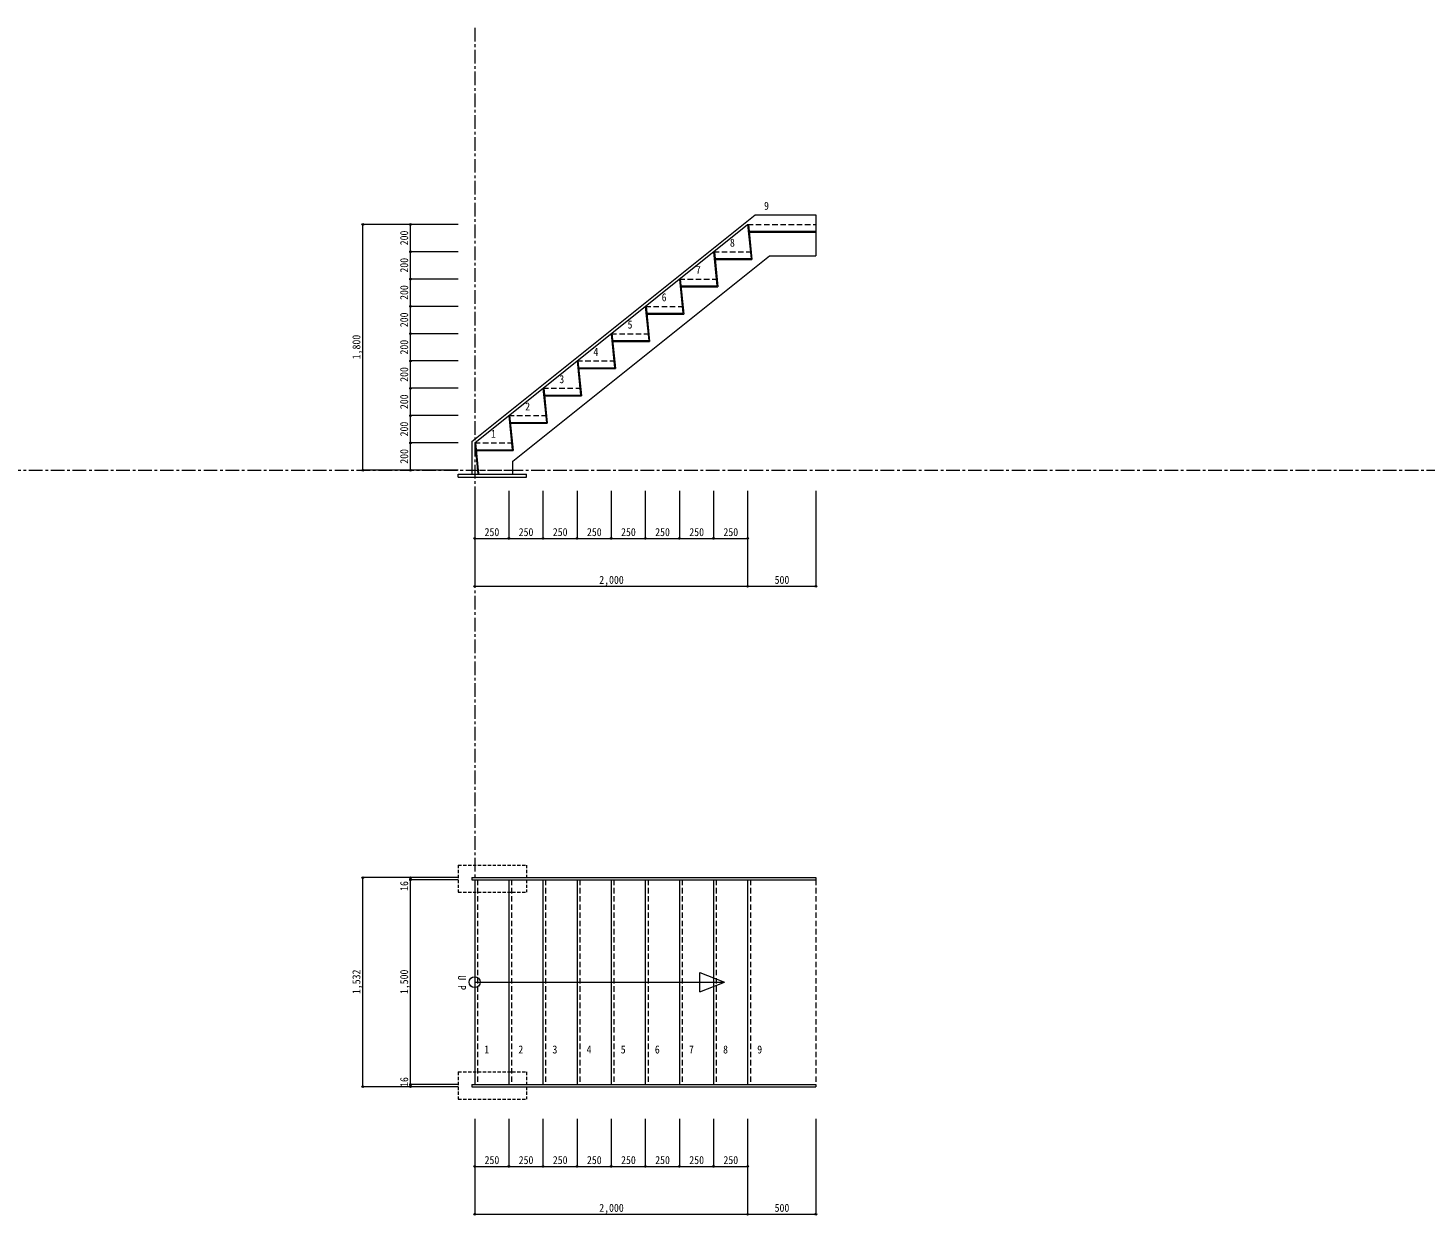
# Model space of a CAD drawing. Units: millimetres at full size, sheet at 1:20. Extents: x -43895 to 41224, y -1391 to 8430.
# Drawn here: x -23422 to -13186, y -1391 to 7304 of the extents above; entities that cross this region are included whole.
import ezdxf
from ezdxf.enums import TextEntityAlignment as Align

# ---------------------------------------------------------------- set-up
doc = ezdxf.new("R2010")
doc.units = ezdxf.units.MM
doc.header["$LTSCALE"] = 20
doc.header["$PDMODE"] = 32
doc.header["$PDSIZE"] = 12
for name, pattern in [('CHAIN1', [8, 5, -1, 1, -1]), ('DASHED1', [1.8, 1.2, -0.6]), ('DASHED2', [3, 2, -1])]:
    doc.linetypes.add(name, pattern=pattern)
for name, color, linetype, lineweight in [('5-0_通り芯', 4, 'CHAIN1', 9), ('5-1_ササラ', 3, 'Continuous', 13), ('5-2_踏み板', 2, 'Continuous', 13), ('5-3_寸法', 4, 'Continuous', 9), ('5-5_文字記事', 7, 'Continuous', 9), ('5-8_補強部材', 1, 'DASHED1', 13), ('5-D_仕上がり', 7, 'DASHED2', 18), ('5-E', 4, 'DASHED2', 9)]:
    doc.layers.add(name, color=color, linetype=linetype, lineweight=lineweight)
doc.styles.add('ＭＳ ゴシック', font='')
doc.styles.get('ＭＳ ゴシック').set_extended_font_data('MS Gothic')

msp = doc.modelspace()

# ---------------------------------------------------------------- linework, layer by layer
at = {"layer": '5-0_通り芯'}
for p, q in [((-20148.99, 7304.39), (-20148.99, -158.31)), ((-43894.54, 4064.76), (40980.99, 4064.76))]:
    msp.add_line(p, q, dxfattribs=at)
at = {"layer": '5-1_ササラ'}
for p, q in [((-20168.99, 4274.38), (-18093.5, 5934.76)), ((-18093.5, 5934.76), (-17648.99, 5934.76)), ((-17648.99, 5934.76), (-17648.99, 5634.76)), ((-17988.27, 5634.76), (-17648.99, 5634.76)), ((-20168.99, 1080.76), (-20168.99, 1064.76)), ((-20168.99, 1080.76), (-17648.99, 1080.76)), ((-20168.99, 1064.76), (-17648.99, 1064.76)), ((-17648.99, 1080.76), (-17648.99, 1064.76)), ((-20168.99, -435.24), (-20168.99, -451.24)), ((-20168.99, -435.24), (-17648.99, -435.24)), ((-20168.99, -451.24), (-17648.99, -451.24)), ((-17648.99, -435.24), (-17648.99, -451.24))]:
    msp.add_line(p, q, dxfattribs=at)
for points in [[(-19868.99, 4036.76), (-19868.99, 4130.19), (-17988.27, 5634.76)], [(-20168.99, 4274.38), (-20168.99, 4036.76), (-19868.99, 4036.76)]]:
    msp.add_lwpolyline(points, dxfattribs=at)
at = {"layer": '5-2_踏み板'}
for p, q in [((-20148.99, 4264.76), (-18148.99, 5864.76)), ((-18148.99, 5864.76), (-18143.02, 5865.36)), ((-18148.99, 5864.76), (-18123.99, 5614.76)), ((-18143.02, 5865.36), (-18117.36, 5608.76)), ((-18137.96, 5814.76), (-17648.99, 5814.76)), ((-18137.36, 5808.76), (-18137.36, 5814.76)), ((-18137.36, 5808.76), (-17648.99, 5808.76)), ((-18398.99, 5664.76), (-18393.02, 5665.36)), ((-18398.99, 5664.76), (-18373.99, 5414.76)), ((-18393.02, 5665.36), (-18367.36, 5408.76)), ((-18387.96, 5614.76), (-18123.99, 5614.76)), ((-18387.36, 5608.76), (-18387.36, 5614.76)), ((-18387.36, 5608.76), (-18117.36, 5608.76)), ((-18648.99, 5464.76), (-18643.02, 5465.36)), ((-18648.99, 5464.76), (-18623.99, 5214.76)), ((-18643.02, 5465.36), (-18617.36, 5208.76)), ((-18637.96, 5414.76), (-18373.99, 5414.76)), ((-18637.36, 5408.76), (-18637.36, 5414.76)), ((-18637.36, 5408.76), (-18367.36, 5408.76)), ((-18898.99, 5264.76), (-18893.02, 5265.36)), ((-18898.99, 5264.76), (-18873.99, 5014.76)), ((-18893.02, 5265.36), (-18867.36, 5008.76)), ((-18887.96, 5214.76), (-18623.99, 5214.76)), ((-18887.36, 5208.76), (-18887.36, 5214.76)), ((-18887.36, 5208.76), (-18617.36, 5208.76)), ((-19148.99, 5064.76), (-19143.02, 5065.36)), ((-19148.99, 5064.76), (-19123.99, 4814.76)), ((-19143.02, 5065.36), (-19117.36, 4808.76)), ((-19137.96, 5014.76), (-18873.99, 5014.76)), ((-19137.36, 5008.76), (-19137.36, 5014.76)), ((-19137.36, 5008.76), (-18867.36, 5008.76)), ((-19398.99, 4864.76), (-19393.02, 4865.36)), ((-19398.99, 4864.76), (-19373.99, 4614.76)), ((-19393.02, 4865.36), (-19367.36, 4608.76)), ((-19387.96, 4814.76), (-19123.99, 4814.76)), ((-19387.36, 4808.76), (-19387.36, 4814.76)), ((-19387.36, 4808.76), (-19117.36, 4808.76)), ((-19648.99, 4664.76), (-19643.02, 4665.36)), ((-19648.99, 4664.76), (-19623.99, 4414.76)), ((-19643.02, 4665.36), (-19617.36, 4408.76)), ((-19637.96, 4614.76), (-19373.99, 4614.76)), ((-19637.36, 4608.76), (-19637.36, 4614.76)), ((-19637.36, 4608.76), (-19367.36, 4608.76)), ((-19898.99, 4464.76), (-19893.02, 4465.36)), ((-19898.99, 4464.76), (-19873.99, 4214.76)), ((-19893.02, 4465.36), (-19867.36, 4208.76)), ((-19887.96, 4414.76), (-19623.99, 4414.76)), ((-19887.36, 4408.76), (-19887.36, 4414.76)), ((-19887.36, 4408.76), (-19617.36, 4408.76)), ((-20148.99, 4264.76), (-20126.19, 4036.76)), ((-20137.96, 4214.76), (-19873.99, 4214.76)), ((-20137.36, 4208.76), (-20137.36, 4214.76)), ((-20137.36, 4208.76), (-19867.36, 4208.76)), ((-20126.19, 4036.76), (-20120.22, 4037.36)), ((-20148.99, 1064.76), (-20148.99, -435.24)), ((-19898.99, 1064.76), (-19898.99, -435.24)), ((-19648.99, 1064.76), (-19648.99, -435.24)), ((-19398.99, 1064.76), (-19398.99, -435.24)), ((-19148.99, 1064.76), (-19148.99, -435.24)), ((-18898.99, 1064.76), (-18898.99, -435.24)), ((-18648.99, 1064.76), (-18648.99, -435.24)), ((-18398.99, 1064.76), (-18398.99, -435.24)), ((-18148.99, 1064.76), (-18148.99, -435.24))]:
    msp.add_line(p, q, dxfattribs=at)
msp.add_lwpolyline([(-20148.99, 4264.76), (-20143.02, 4265.36), (-20120.22, 4037.36)], dxfattribs=at)
at = {"layer": '5-3_寸法'}
for p, q in [((-20268.99, 5864.76), (-20968.99, 5864.76)), ((-20968.99, 4064.76), (-20968.99, 5864.76)), ((-20268.99, 5864.76), (-20618.99, 5864.76)), ((-20618.99, 5664.76), (-20618.99, 5864.76)), ((-20268.99, 5664.76), (-20618.99, 5664.76)), ((-20618.99, 5464.76), (-20618.99, 5664.76)), ((-20268.99, 5464.76), (-20618.99, 5464.76)), ((-20618.99, 5264.76), (-20618.99, 5464.76)), ((-20268.99, 5264.76), (-20618.99, 5264.76)), ((-20618.99, 5064.76), (-20618.99, 5264.76)), ((-20268.99, 5064.76), (-20618.99, 5064.76)), ((-20618.99, 4864.76), (-20618.99, 5064.76)), ((-20268.99, 4864.76), (-20618.99, 4864.76)), ((-20618.99, 4664.76), (-20618.99, 4864.76)), ((-20268.99, 4664.76), (-20618.99, 4664.76)), ((-20618.99, 4464.76), (-20618.99, 4664.76)), ((-20268.99, 4464.76), (-20618.99, 4464.76)), ((-20618.99, 4264.76), (-20618.99, 4464.76)), ((-20268.99, 4264.76), (-20618.99, 4264.76)), ((-20618.99, 4064.76), (-20618.99, 4264.76)), ((-20268.99, 4064.76), (-20968.99, 4064.76)), ((-20268.99, 4064.76), (-20618.99, 4064.76)), ((-20148.99, 3914.76), (-20148.99, 3564.76)), ((-20148.99, 3914.76), (-20148.99, 3214.76)), ((-19898.99, 3914.76), (-19898.99, 3564.76)), ((-19648.99, 3914.76), (-19648.99, 3564.76)), ((-19398.99, 3914.76), (-19398.99, 3564.76)), ((-19148.99, 3914.76), (-19148.99, 3564.76)), ((-18898.99, 3914.76), (-18898.99, 3564.76)), ((-18648.99, 3914.76), (-18648.99, 3564.76)), ((-18398.99, 3914.76), (-18398.99, 3564.76)), ((-18148.99, 3914.76), (-18148.99, 3564.76)), ((-18148.99, 3914.76), (-18148.99, 3214.76)), ((-17648.99, 3914.76), (-17648.99, 3214.76)), ((-20148.99, 3564.76), (-19898.99, 3564.76)), ((-19898.99, 3564.76), (-19648.99, 3564.76)), ((-19648.99, 3564.76), (-19398.99, 3564.76)), ((-19398.99, 3564.76), (-19148.99, 3564.76)), ((-19148.99, 3564.76), (-18898.99, 3564.76)), ((-18898.99, 3564.76), (-18648.99, 3564.76)), ((-18648.99, 3564.76), (-18398.99, 3564.76)), ((-18398.99, 3564.76), (-18148.99, 3564.76)), ((-20148.99, 3214.76), (-18148.99, 3214.76)), ((-18148.99, 3214.76), (-17648.99, 3214.76)), ((-20268.99, 1080.76), (-20968.99, 1080.76)), ((-20968.99, -451.24), (-20968.99, 1080.76)), ((-20268.99, 1080.76), (-20618.99, 1080.76)), ((-20618.99, 1064.76), (-20618.99, 1080.76)), ((-20268.99, 1064.76), (-20618.99, 1064.76)), ((-20618.99, -435.24), (-20618.99, 1064.76)), ((-20268.99, -451.24), (-20968.99, -451.24)), ((-20268.99, -435.24), (-20618.99, -435.24)), ((-20618.99, -451.24), (-20618.99, -435.24)), ((-20268.99, -451.24), (-20618.99, -451.24)), ((-20148.99, -685.24), (-20148.99, -1035.24)), ((-20148.99, -685.24), (-20148.99, -1385.24)), ((-19898.99, -685.24), (-19898.99, -1035.24)), ((-19648.99, -685.24), (-19648.99, -1035.24)), ((-19398.99, -685.24), (-19398.99, -1035.24)), ((-19148.99, -685.24), (-19148.99, -1035.24)), ((-18898.99, -685.24), (-18898.99, -1035.24)), ((-18648.99, -685.24), (-18648.99, -1035.24)), ((-18398.99, -685.24), (-18398.99, -1035.24)), ((-18148.99, -685.24), (-18148.99, -1035.24)), ((-18148.99, -685.24), (-18148.99, -1385.24)), ((-17648.99, -685.24), (-17648.99, -1385.24)), ((-20148.99, -1035.24), (-19898.99, -1035.24)), ((-19898.99, -1035.24), (-19648.99, -1035.24)), ((-19648.99, -1035.24), (-19398.99, -1035.24)), ((-19398.99, -1035.24), (-19148.99, -1035.24)), ((-19148.99, -1035.24), (-18898.99, -1035.24)), ((-18898.99, -1035.24), (-18648.99, -1035.24)), ((-18648.99, -1035.24), (-18398.99, -1035.24)), ((-18398.99, -1035.24), (-18148.99, -1035.24)), ((-20148.99, -1385.24), (-18148.99, -1385.24)), ((-18148.99, -1385.24), (-17648.99, -1385.24))]:
    msp.add_line(p, q, dxfattribs=at)
at = {"layer": '5-3_寸法', "color": 2}
for p in [(-20968.99, 5864.76), (-20618.99, 5864.76), (-20618.99, 5664.76), (-20618.99, 5464.76), (-20618.99, 5264.76), (-20618.99, 5064.76), (-20618.99, 4864.76), (-20618.99, 4664.76), (-20618.99, 4464.76), (-20618.99, 4264.76), (-20968.99, 4064.76), (-20618.99, 4064.76), (-20148.99, 3564.76), (-19898.99, 3564.76), (-19648.99, 3564.76), (-19398.99, 3564.76), (-19148.99, 3564.76), (-18898.99, 3564.76), (-18648.99, 3564.76), (-18398.99, 3564.76), (-18148.99, 3564.76), (-20148.99, 3214.76), (-18148.99, 3214.76), (-17648.99, 3214.76), (-20968.99, 1080.76), (-20618.99, 1080.76), (-20618.99, 1064.76), (-20968.99, -451.24), (-20618.99, -435.24), (-20618.99, -451.24), (-20148.99, -1035.24), (-19898.99, -1035.24), (-19648.99, -1035.24), (-19398.99, -1035.24), (-19148.99, -1035.24), (-18898.99, -1035.24), (-18648.99, -1035.24), (-18398.99, -1035.24), (-18148.99, -1035.24), (-20148.99, -1385.24), (-18148.99, -1385.24), (-17648.99, -1385.24)]:
    msp.add_point(p, dxfattribs=at)
at = {"layer": '5-5_文字記事', "color": 4}
for p, q in [((-20148.99, 314.76), (-18318.99, 314.76)), ((-18498.99, 244.76), (-18498.99, 384.76)), ((-18498.99, 384.76), (-18318.99, 314.76)), ((-18498.99, 244.76), (-18318.99, 314.76))]:
    msp.add_line(p, q, dxfattribs=at)
msp.add_circle((-20148.99, 314.76), 40, dxfattribs=at)
at = {"layer": '5-8_補強部材', "linetype": 'Continuous'}
for p, q in [((-20268.99, 4036.76), (-19768.99, 4036.76)), ((-20268.99, 4014.76), (-20268.99, 4036.76)), ((-20268.99, 4014.76), (-19768.99, 4014.76)), ((-19768.99, 4014.76), (-19768.99, 4036.76))]:
    msp.add_line(p, q, dxfattribs=at)
at = {"layer": '5-8_補強部材'}
for p, q in [((-20268.99, 1172.76), (-19768.99, 1172.76)), ((-19768.99, 1172.76), (-19768.99, 972.76)), ((-20268.99, -343.24), (-19768.99, -343.24)), ((-19768.99, -343.24), (-19768.99, -543.24))]:
    msp.add_line(p, q, dxfattribs=at)
for points in [[(-20268.99, 1172.76), (-20268.99, 972.76), (-19768.99, 972.76)], [(-20268.99, -343.24), (-20268.99, -543.24), (-19768.99, -543.24)]]:
    msp.add_lwpolyline(points, dxfattribs=at)
at = {"layer": '5-D_仕上がり'}
for p, q in [((-18148.99, 5864.76), (-17648.99, 5864.76)), ((-18398.99, 5664.76), (-18128.99, 5664.76)), ((-18648.99, 5464.76), (-18378.99, 5464.76)), ((-18898.99, 5264.76), (-18628.99, 5264.76)), ((-19148.99, 5064.76), (-18878.99, 5064.76)), ((-19398.99, 4864.76), (-19128.99, 4864.76)), ((-19648.99, 4664.76), (-19378.99, 4664.76)), ((-19898.99, 4464.76), (-19628.99, 4464.76)), ((-20148.99, 4264.76), (-19878.99, 4264.76)), ((-20168.99, 4064.76), (-19868.99, 4064.76))]:
    msp.add_line(p, q, dxfattribs=at)
at = {"layer": '5-E'}
for p, q in [((-20128.99, 1064.76), (-20128.99, -435.24)), ((-19878.99, 1064.76), (-19878.99, -435.24)), ((-19628.99, 1064.76), (-19628.99, -435.24)), ((-19378.99, 1064.76), (-19378.99, -435.24)), ((-19128.99, 1064.76), (-19128.99, -435.24)), ((-18878.99, 1064.76), (-18878.99, -435.24)), ((-18628.99, 1064.76), (-18628.99, -435.24)), ((-18378.99, 1064.76), (-18378.99, -435.24)), ((-18128.99, 1064.76), (-18128.99, -435.24)), ((-17648.99, 1064.76), (-17648.99, -435.24))]:
    msp.add_line(p, q, dxfattribs=at)

# ---------------------------------------------------------------- texts
at = {"layer": '5-3_寸法', "color": 7, "style": 'ＭＳ ゴシック', "width": 0.9}
for s, p in [('200', (-20618.99, 5712.26)), ('200', (-20618.99, 5512.26)), ('200', (-20618.99, 5312.26)), ('200', (-20618.99, 5112.26)), ('1,800', (-20968.99, 4877.26)), ('200', (-20618.99, 4912.26)), ('200', (-20618.99, 4712.26)), ('200', (-20618.99, 4512.26)), ('200', (-20618.99, 4312.26)), ('200', (-20618.99, 4112.26)), ('16', (-20618.99, 983.26)), ('1,532', (-20968.99, 227.26)), ('1,500', (-20618.99, 227.26)), ('16', (-20618.99, -452.74))]:
    msp.add_text(s, height=58.65, rotation=90, dxfattribs=at).set_placement(p, align=Align.BOTTOM_LEFT)
for s, p in [('250', (-20076.49, 3564.76)), ('250', (-19826.49, 3564.76)), ('250', (-19576.49, 3564.76)), ('250', (-19326.49, 3564.76)), ('250', (-19076.49, 3564.76)), ('250', (-18826.49, 3564.76)), ('250', (-18576.49, 3564.76)), ('250', (-18326.49, 3564.76)), ('2,000', (-19236.49, 3214.76)), ('500', (-17951.49, 3214.76)), ('250', (-20076.49, -1035.24)), ('250', (-19826.49, -1035.24)), ('250', (-19576.49, -1035.24)), ('250', (-19326.49, -1035.24)), ('250', (-19076.49, -1035.24)), ('250', (-18826.49, -1035.24)), ('250', (-18576.49, -1035.24)), ('250', (-18326.49, -1035.24)), ('2,000', (-19236.49, -1385.24)), ('500', (-17951.49, -1385.24))]:
    msp.add_text(s, height=58.65, dxfattribs=at).set_placement(p, align=Align.BOTTOM_LEFT)
at = {"layer": '5-5_文字記事', "style": 'ＭＳ ゴシック', "width": 0.9}
for s, p in [('9', (-18028.99, 5954.76)), ('8', (-18278.99, 5684.76)), ('7', (-18528.99, 5484.76)), ('6', (-18778.99, 5284.76)), ('5', (-19028.99, 5084.76)), ('4', (-19278.99, 4884.76)), ('3', (-19528.99, 4684.76)), ('2', (-19778.99, 4484.76)), ('1', (-20028.99, 4284.76)), ('1', (-20078.99, -225.24)), ('2', (-19828.99, -225.24)), ('3', (-19578.99, -225.24)), ('4', (-19328.99, -225.24)), ('5', (-19078.99, -225.24)), ('6', (-18828.99, -225.24)), ('7', (-18578.99, -225.24)), ('8', (-18328.99, -225.24)), ('9', (-18078.99, -225.24))]:
    msp.add_text(s, height=58.65, dxfattribs=at).set_placement(p, align=Align.BOTTOM_LEFT)
msp.add_text('U P', height=58.65, rotation=270, dxfattribs=at).set_placement((-20288.99, 364.76), align=Align.BOTTOM_LEFT)

doc.saveas('drawing.dxf')
